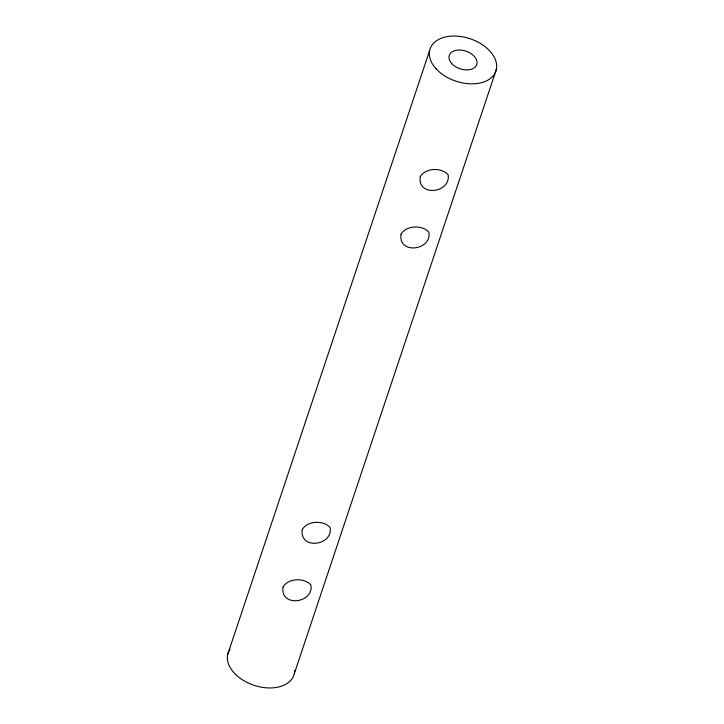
<?xml version="1.0" encoding="UTF-8"?>
<svg xmlns="http://www.w3.org/2000/svg" width="724" height="724" viewBox="0 0 724 724"><rect width="100%" height="100%" fill="white"/><g stroke="black" fill="none" stroke-linecap="round" stroke-linejoin="round"><path stroke-width="1.09" d="M227.662 654.541L429.667 50.445M294.333 673.555L496.338 69.459M294.668 670.614A34.716 22.372 18.5 0 1 254.034 685.311A34.716 22.372 18.5 0 1 230.033 649.193M283.066 586.974C279.862 607.717 314.062 603.354 310.913 585.01C304.243 577.462 288.243 578.042 283.066 586.974M302.288 529.506C299.075 550.24 333.275 545.878 330.135 527.534C323.465 519.995 307.465 520.565 302.288 529.506M401.051 234.169C397.838 254.902 432.038 250.54 428.898 232.196C422.228 224.657 406.227 225.227 401.051 234.169M420.273 176.692C417.06 197.426 451.26 193.064 448.111 174.719C441.45 167.181 425.441 167.76 420.273 176.692M436.047 68.735A34.716 22.372 18.5 0 0 493.967 74.807A34.716 22.372 18.5 0 0 459.007 36.3A34.716 22.372 18.5 0 0 436.047 68.735M451.776 63.612A14.462 9.322 18.5 0 0 475.903 66.137A14.462 9.322 18.5 0 0 461.342 50.101A14.462 9.322 18.5 0 0 451.776 63.612"/></g></svg>
